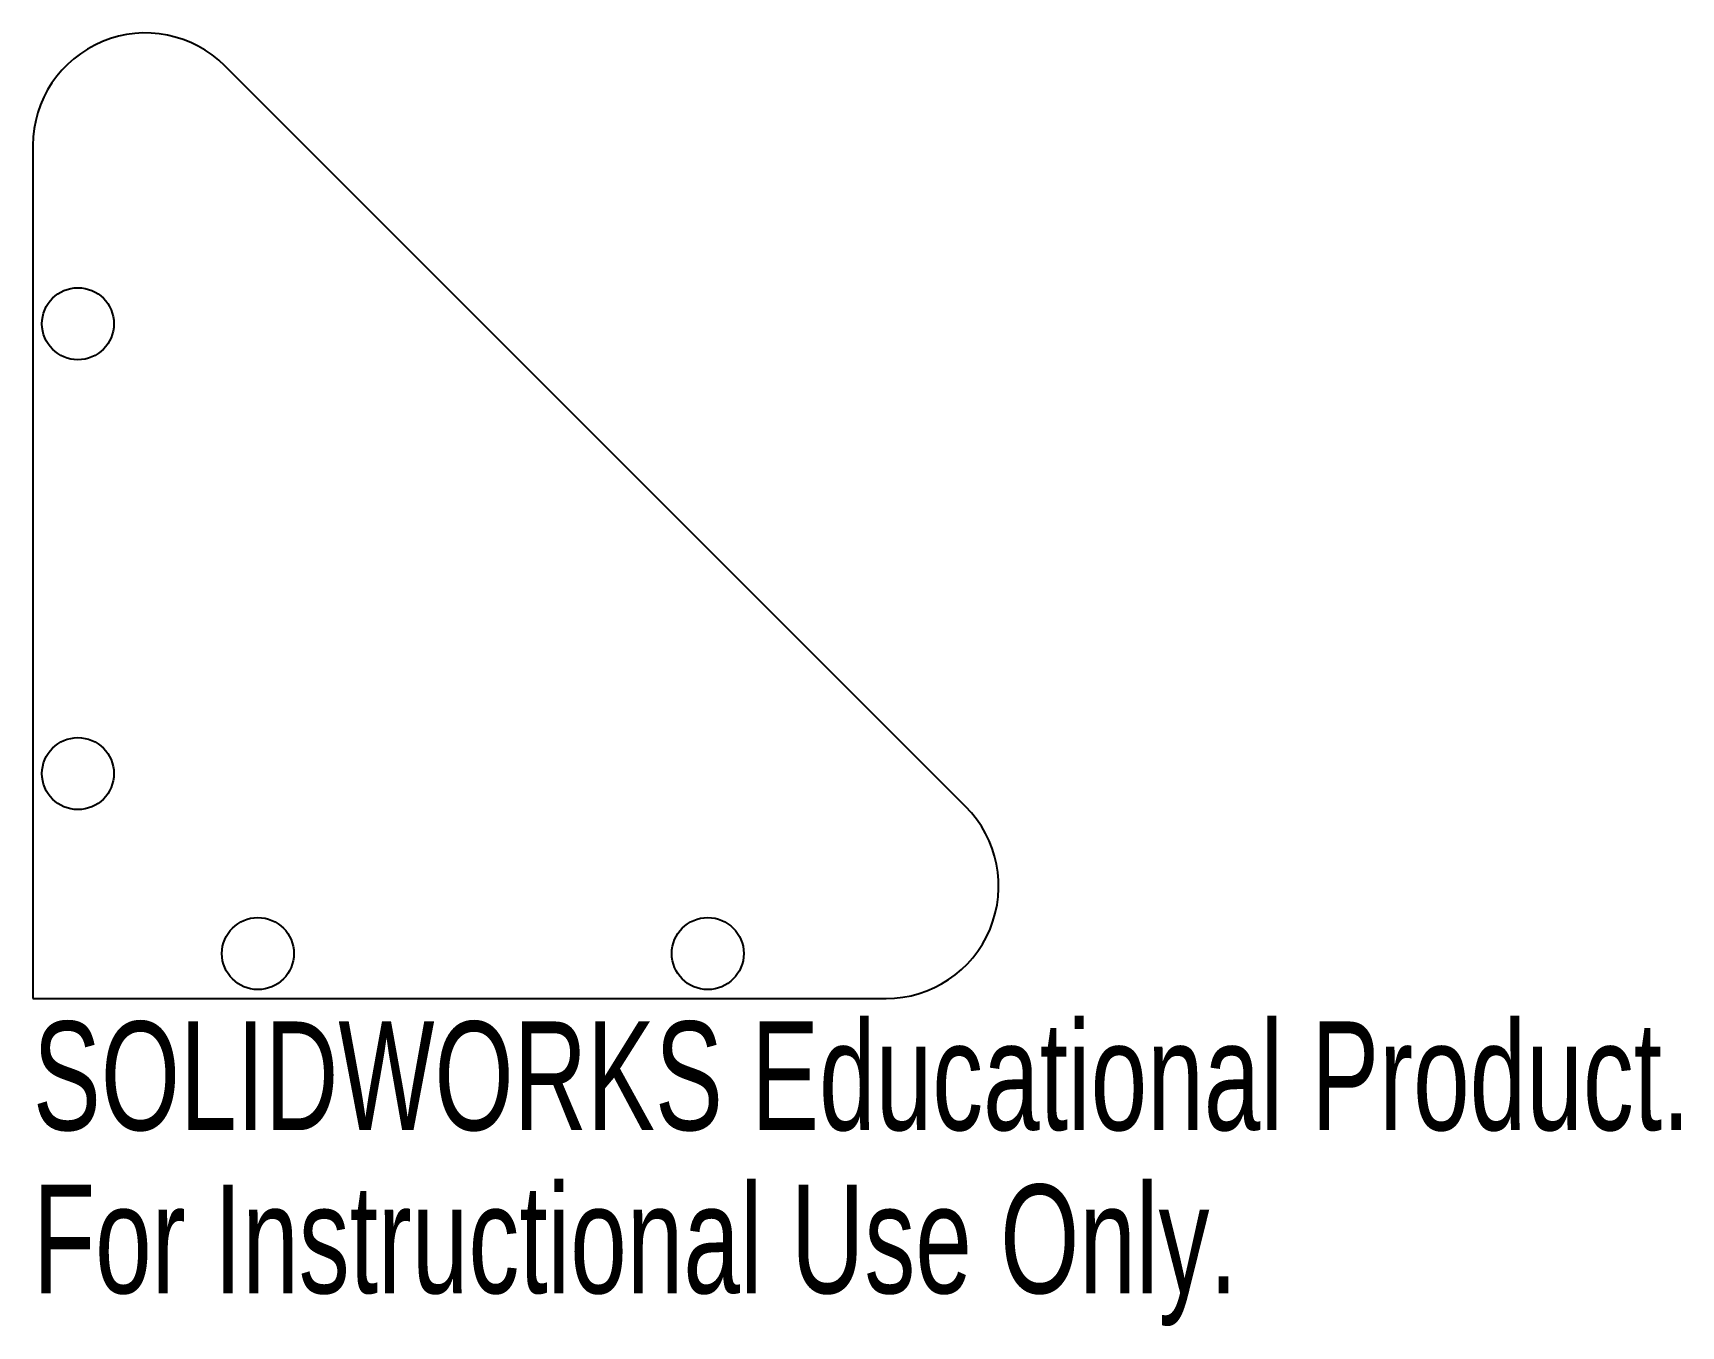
# Model space of a CAD drawing. Header units: millimetres. Extents: x -27.9 to 45.4, y -41.9 to 15.6.
import ezdxf

# ---------------------------------------------------------------- set-up
doc = ezdxf.new("R2010")
doc.units = ezdxf.units.MM
doc.styles.add('SLDTEXTSTYLE0', font='TXT', dxfattribs={"width": 0.7})

msp = doc.modelspace()

# ---------------------------------------------------------------- linework, layer by layer
at = {"color": 7, "linetype": 'Continuous', "lineweight": 25}
for p, q in [((13.547, -18.808), (-19.382, 14.121)), ((-27.917, 10.585), (-27.917, -27.344)), ((-27.917, -27.344), (10.012, -27.344))]:
    msp.add_line(p, q, dxfattribs=at)
for centre in [(-25.917, 2.656), (-25.917, -17.344), (-17.917, -25.344), (2.083, -25.344)]:
    msp.add_circle(centre, 1.6, dxfattribs=at)
for centre, start, end in [((-22.917, 10.585), 45, 180), ((10.012, -22.344), 270, 45)]:
    msp.add_arc(centre, 5, start, end, dxfattribs=at)

# ---------------------------------------------------------------- texts
at = {"color": 7, "linetype": 'Continuous', "char_height": 4.83362, "attachment_point": 1, "style": 'SLDTEXTSTYLE0'}
for s, insert in [('SOLIDWORKS Educational Product.', (-27.917, -28.363)), ('For Instructional Use Only.', (-27.917, -35.614))]:
    msp.add_mtext(s, dxfattribs=dict(at, insert=insert))

doc.saveas('drawing.dxf')
